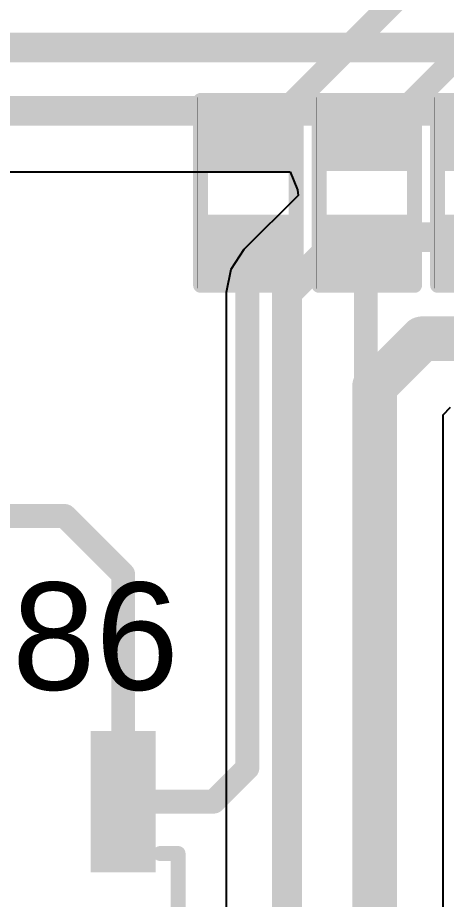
# Model space of a CAD drawing. Header units: inches. Extents: x 0 to 5379, y 0 to 5429.
# Drawn here: x 95.76 to 99.41, y 117.95 to 125.46 of the extents above; entities that cross this region are included whole.
import ezdxf

# ---------------------------------------------------------------- set-up
doc = ezdxf.new("R2010")
doc.units = ezdxf.units.IN
for name, color, linetype in [('SIG 01', 90, 'Continuous'), ('Top Layer', 1, 'Continuous'), ('Top Overlay', 2, 'Continuous'), ('Top Paste', 8, 'Continuous'), ('Top Solder', 216, 'Continuous')]:
    doc.layers.add(name, color=color, linetype=linetype)
doc.styles.add('Arial', font='', dxfattribs={"height": 0.2})
doc.styles.get('Arial').set_extended_font_data('Arial')

# ---------------------------------------------------------------- blocks, each defined once
blk = doc.blocks.new('R___0402_312')
at = {"layer": 'Top Layer'}
for points in [[(-0.6985, -0.3175), (-0.6985, 0.3175), (-0.2413, 0.3175), (-0.2413, -0.3175)], [(0.2413, -0.3175), (0.2413, 0.3175), (0.6985, 0.3175), (0.6985, -0.3175)]]:
    blk.add_hatch(color=1, dxfattribs=at).paths.add_polyline_path(points)
at = {"layer": 'Top Paste'}
for points in [[(-0.6985, -0.3175), (-0.6985, 0.3175), (-0.2413, 0.3175), (-0.2413, -0.3175)], [(0.2413, -0.3175), (0.2413, 0.3175), (0.6985, 0.3175), (0.6985, -0.3175)]]:
    blk.add_hatch(color=8, dxfattribs=at).paths.add_polyline_path(points)
at = {"layer": 'Top Solder'}
for points in [[(-0.7535, -0.3725), (-0.7535, 0.3725), (-0.1863, 0.3725), (-0.1863, -0.3725)], [(0.1863, -0.3725), (0.1863, 0.3725), (0.7535, 0.3725), (0.7535, -0.3725)]]:
    blk.add_hatch(color=216, dxfattribs=at).paths.add_polyline_path(points)
at = {"layer": 'Top Overlay'}
for points in [[(0.7874, 0.4064, 0.127, 0.127, 0), (-0.7874, 0.4064, 0.127, 0.127, 0)], [(-0.7874, -0.4064, 0.127, 0.127, 0), (-0.7874, 0.4064, 0.127, 0.127, 0)], [(0.7874, -0.4064, 0.127, 0.127, 0), (0.7874, 0.4064, 0.127, 0.127, 0)], [(0.7874, -0.4064, 0.127, 0.127, 0), (-0.7874, -0.4064, 0.127, 0.127, 0)], [(0.8128, -0.4318, 0.00323, 0.00323, 0), (-0.8128, -0.4318, 0.00323, 0.00323, 0)]]:
    blk.add_lwpolyline(points, format="xyseb", dxfattribs=at)
for points in [[(-0.8191, 0.4064, 0.0635, 0.0635, 1), (-0.7556, 0.4064, 0.0635, 0.0635, 1)], [(-0.8191, 0.4064, 0.0635, 0.0635, 1), (-0.7556, 0.4064, 0.0635, 0.0635, 1)], [(0.7556, 0.4064, 0.0635, 0.0635, 1), (0.8191, 0.4064, 0.0635, 0.0635, 1)], [(0.7556, 0.4064, 0.0635, 0.0635, 1), (0.8191, 0.4064, 0.0635, 0.0635, 1)], [(-0.8191, -0.4064, 0.0635, 0.0635, 1), (-0.7556, -0.4064, 0.0635, 0.0635, 1)], [(-0.8191, -0.4064, 0.0635, 0.0635, 1), (-0.7556, -0.4064, 0.0635, 0.0635, 1)], [(0.7556, -0.4064, 0.0635, 0.0635, 1), (0.8191, -0.4064, 0.0635, 0.0635, 1)], [(0.7556, -0.4064, 0.0635, 0.0635, 1), (0.8191, -0.4064, 0.0635, 0.0635, 1)], [(-0.8136, -0.4318, 0.00161, 0.00161, 1), (-0.812, -0.4318, 0.00161, 0.00161, 1)], [(0.812, -0.4318, 0.00161, 0.00161, 1), (0.8136, -0.4318, 0.00161, 0.00161, 1)]]:
    blk.add_lwpolyline(points, format="xyseb", close=True, dxfattribs=at)
blk = doc.blocks.new('R___0402_313')
at = {"layer": 'Top Layer'}
for points in [[(-0.6985, -0.3175), (-0.6985, 0.3175), (-0.2413, 0.3175), (-0.2413, -0.3175)], [(0.2413, -0.3175), (0.2413, 0.3175), (0.6985, 0.3175), (0.6985, -0.3175)]]:
    blk.add_hatch(color=1, dxfattribs=at).paths.add_polyline_path(points)
at = {"layer": 'Top Paste'}
for points in [[(-0.6985, -0.3175), (-0.6985, 0.3175), (-0.2413, 0.3175), (-0.2413, -0.3175)], [(0.2413, -0.3175), (0.2413, 0.3175), (0.6985, 0.3175), (0.6985, -0.3175)]]:
    blk.add_hatch(color=8, dxfattribs=at).paths.add_polyline_path(points)
at = {"layer": 'Top Solder'}
for points in [[(-0.7535, -0.3725), (-0.7535, 0.3725), (-0.1863, 0.3725), (-0.1863, -0.3725)], [(0.1863, -0.3725), (0.1863, 0.3725), (0.7535, 0.3725), (0.7535, -0.3725)]]:
    blk.add_hatch(color=216, dxfattribs=at).paths.add_polyline_path(points)
at = {"layer": 'Top Overlay'}
for points in [[(0.7874, 0.4064, 0.127, 0.127, 0), (-0.7874, 0.4064, 0.127, 0.127, 0)], [(-0.7874, -0.4064, 0.127, 0.127, 0), (-0.7874, 0.4064, 0.127, 0.127, 0)], [(0.7874, -0.4064, 0.127, 0.127, 0), (0.7874, 0.4064, 0.127, 0.127, 0)], [(0.7874, -0.4064, 0.127, 0.127, 0), (-0.7874, -0.4064, 0.127, 0.127, 0)], [(0.8128, -0.4318, 0.00323, 0.00323, 0), (-0.8128, -0.4318, 0.00323, 0.00323, 0)]]:
    blk.add_lwpolyline(points, format="xyseb", dxfattribs=at)
for points in [[(-0.8191, 0.4064, 0.0635, 0.0635, 1), (-0.7556, 0.4064, 0.0635, 0.0635, 1)], [(-0.8191, 0.4064, 0.0635, 0.0635, 1), (-0.7556, 0.4064, 0.0635, 0.0635, 1)], [(0.7556, 0.4064, 0.0635, 0.0635, 1), (0.8191, 0.4064, 0.0635, 0.0635, 1)], [(0.7556, 0.4064, 0.0635, 0.0635, 1), (0.8191, 0.4064, 0.0635, 0.0635, 1)], [(-0.8191, -0.4064, 0.0635, 0.0635, 1), (-0.7556, -0.4064, 0.0635, 0.0635, 1)], [(-0.8191, -0.4064, 0.0635, 0.0635, 1), (-0.7556, -0.4064, 0.0635, 0.0635, 1)], [(0.7556, -0.4064, 0.0635, 0.0635, 1), (0.8191, -0.4064, 0.0635, 0.0635, 1)], [(0.7556, -0.4064, 0.0635, 0.0635, 1), (0.8191, -0.4064, 0.0635, 0.0635, 1)], [(-0.8136, -0.4318, 0.00161, 0.00161, 1), (-0.812, -0.4318, 0.00161, 0.00161, 1)], [(0.812, -0.4318, 0.00161, 0.00161, 1), (0.8136, -0.4318, 0.00161, 0.00161, 1)]]:
    blk.add_lwpolyline(points, format="xyseb", close=True, dxfattribs=at)
blk = doc.blocks.new('R___0402_314')
at = {"layer": 'Top Layer'}
for points in [[(-0.6985, -0.3175), (-0.6985, 0.3175), (-0.2413, 0.3175), (-0.2413, -0.3175)], [(0.2413, -0.3175), (0.2413, 0.3175), (0.6985, 0.3175), (0.6985, -0.3175)]]:
    blk.add_hatch(color=1, dxfattribs=at).paths.add_polyline_path(points)
at = {"layer": 'Top Paste'}
for points in [[(-0.6985, -0.3175), (-0.6985, 0.3175), (-0.2413, 0.3175), (-0.2413, -0.3175)], [(0.2413, -0.3175), (0.2413, 0.3175), (0.6985, 0.3175), (0.6985, -0.3175)]]:
    blk.add_hatch(color=8, dxfattribs=at).paths.add_polyline_path(points)
at = {"layer": 'Top Solder'}
for points in [[(-0.7535, -0.3725), (-0.7535, 0.3725), (-0.1863, 0.3725), (-0.1863, -0.3725)], [(0.1863, -0.3725), (0.1863, 0.3725), (0.7535, 0.3725), (0.7535, -0.3725)]]:
    blk.add_hatch(color=216, dxfattribs=at).paths.add_polyline_path(points)
at = {"layer": 'Top Overlay'}
for points in [[(0.7874, 0.4064, 0.127, 0.127, 0), (-0.7874, 0.4064, 0.127, 0.127, 0)], [(-0.7874, -0.4064, 0.127, 0.127, 0), (-0.7874, 0.4064, 0.127, 0.127, 0)], [(0.7874, -0.4064, 0.127, 0.127, 0), (0.7874, 0.4064, 0.127, 0.127, 0)], [(0.7874, -0.4064, 0.127, 0.127, 0), (-0.7874, -0.4064, 0.127, 0.127, 0)], [(0.8128, -0.4318, 0.00323, 0.00323, 0), (-0.8128, -0.4318, 0.00323, 0.00323, 0)]]:
    blk.add_lwpolyline(points, format="xyseb", dxfattribs=at)
for points in [[(-0.8191, 0.4064, 0.0635, 0.0635, 1), (-0.7556, 0.4064, 0.0635, 0.0635, 1)], [(-0.8191, 0.4064, 0.0635, 0.0635, 1), (-0.7556, 0.4064, 0.0635, 0.0635, 1)], [(0.7556, 0.4064, 0.0635, 0.0635, 1), (0.8191, 0.4064, 0.0635, 0.0635, 1)], [(0.7556, 0.4064, 0.0635, 0.0635, 1), (0.8191, 0.4064, 0.0635, 0.0635, 1)], [(-0.8191, -0.4064, 0.0635, 0.0635, 1), (-0.7556, -0.4064, 0.0635, 0.0635, 1)], [(-0.8191, -0.4064, 0.0635, 0.0635, 1), (-0.7556, -0.4064, 0.0635, 0.0635, 1)], [(0.7556, -0.4064, 0.0635, 0.0635, 1), (0.8191, -0.4064, 0.0635, 0.0635, 1)], [(0.7556, -0.4064, 0.0635, 0.0635, 1), (0.8191, -0.4064, 0.0635, 0.0635, 1)], [(-0.8136, -0.4318, 0.00161, 0.00161, 1), (-0.812, -0.4318, 0.00161, 0.00161, 1)], [(0.812, -0.4318, 0.00161, 0.00161, 1), (0.8136, -0.4318, 0.00161, 0.00161, 1)]]:
    blk.add_lwpolyline(points, format="xyseb", close=True, dxfattribs=at)
blk = doc.blocks.new('SOT_323_5_851')
at = {"layer": 'Top Layer'}
for points in [[(-1.45, 0.825), (-0.45, 0.825), (-0.45, 0.475), (-1.45, 0.475)], [(0.45, 0.825), (1.45, 0.825), (1.45, 0.475), (0.45, 0.475)], [(-1.45, 0.175), (-0.45, 0.175), (-0.45, -0.175), (-1.45, -0.175)], [(-1.45, -0.475), (-0.45, -0.475), (-0.45, -0.825), (-1.45, -0.825)], [(0.45, -0.475), (1.45, -0.475), (1.45, -0.825), (0.45, -0.825)]]:
    blk.add_hatch(color=1, dxfattribs=at).paths.add_polyline_path(points)
at = {"layer": 'Top Paste'}
for points in [[(-1.45, 0.825), (-0.45, 0.825), (-0.45, 0.475), (-1.45, 0.475)], [(0.45, 0.825), (1.45, 0.825), (1.45, 0.475), (0.45, 0.475)], [(-1.45, 0.175), (-0.45, 0.175), (-0.45, -0.175), (-1.45, -0.175)], [(-1.45, -0.475), (-0.45, -0.475), (-0.45, -0.825), (-1.45, -0.825)], [(0.45, -0.475), (1.45, -0.475), (1.45, -0.825), (0.45, -0.825)]]:
    blk.add_hatch(color=8, dxfattribs=at).paths.add_polyline_path(points)
at = {"layer": 'Top Solder'}
for points in [[(-1.5516, 0.9266), (-0.3484, 0.9266), (-0.3484, 0.3734), (-1.5516, 0.3734)], [(0.3484, 0.9266), (1.5516, 0.9266), (1.5516, 0.3734), (0.3484, 0.3734)], [(-1.5516, 0.2766), (-0.3484, 0.2766), (-0.3484, -0.2766), (-1.5516, -0.2766)], [(-1.5516, -0.3734), (-0.3484, -0.3734), (-0.3484, -0.9266), (-1.5516, -0.9266)], [(0.3484, -0.3734), (1.5516, -0.3734), (1.5516, -0.9266), (0.3484, -0.9266)]]:
    blk.add_hatch(color=216, dxfattribs=at).paths.add_polyline_path(points)
at = {"layer": 'Top Overlay'}
for points in [[(-0.5842, 1.1176, 0.127, 0.127, 0), (0.508, 1.1176, 0.127, 0.127, 0)], [(-0.5842, 1.1176, 0.127, 0.127, 0), (-0.5842, 0.9652, 0.127, 0.127, 0)], [(0.508, 1.1176, 0.127, 0.127, 0), (0.508, 0.9652, 0.127, 0.127, 0)], [(-1.7272, 0.7874, 0.127, 0.127, 0), (-1.7272, 0.5334, 0.127, 0.127, 0)], [(-1.7272, 0.7874, 0.127, 0.127, 0), (-1.6002, 0.6604, 0.127, 0.127, 0)], [(-1.6002, 0.6604, 0.127, 0.127, 0), (-1.7272, 0.5334, 0.127, 0.127, 0)], [(-0.5842, -0.9652, 0.127, 0.127, 0), (-0.5842, -1.1176, 0.127, 0.127, 0)], [(0.508, -0.9652, 0.127, 0.127, 0), (0.508, -1.1176, 0.127, 0.127, 0)], [(-0.5842, -1.1176, 0.127, 0.127, 0), (0.508, -1.1176, 0.127, 0.127, 0)]]:
    blk.add_lwpolyline(points, format="xyseb", dxfattribs=at)
for points in [[(-0.6159, 1.1176, 0.0635, 0.0635, 1), (-0.5524, 1.1176, 0.0635, 0.0635, 1)], [(-0.6159, 1.1176, 0.0635, 0.0635, 1), (-0.5524, 1.1176, 0.0635, 0.0635, 1)], [(0.4763, 1.1176, 0.0635, 0.0635, 1), (0.5398, 1.1176, 0.0635, 0.0635, 1)], [(0.4763, 1.1176, 0.0635, 0.0635, 1), (0.5398, 1.1176, 0.0635, 0.0635, 1)], [(-0.6159, 0.9652, 0.0635, 0.0635, 1), (-0.5524, 0.9652, 0.0635, 0.0635, 1)], [(0.4763, 0.9652, 0.0635, 0.0635, 1), (0.5398, 0.9652, 0.0635, 0.0635, 1)], [(-1.759, 0.7874, 0.0635, 0.0635, 1), (-1.6954, 0.7874, 0.0635, 0.0635, 1)], [(-1.759, 0.7874, 0.0635, 0.0635, 1), (-1.6954, 0.7874, 0.0635, 0.0635, 1)], [(-1.632, 0.6604, 0.0635, 0.0635, 1), (-1.5684, 0.6604, 0.0635, 0.0635, 1)], [(-1.632, 0.6604, 0.0635, 0.0635, 1), (-1.5684, 0.6604, 0.0635, 0.0635, 1)], [(-1.759, 0.5334, 0.0635, 0.0635, 1), (-1.6954, 0.5334, 0.0635, 0.0635, 1)], [(-1.759, 0.5334, 0.0635, 0.0635, 1), (-1.6954, 0.5334, 0.0635, 0.0635, 1)], [(-0.6159, -0.9652, 0.0635, 0.0635, 1), (-0.5524, -0.9652, 0.0635, 0.0635, 1)], [(0.4763, -0.9652, 0.0635, 0.0635, 1), (0.5398, -0.9652, 0.0635, 0.0635, 1)], [(-0.6159, -1.1176, 0.0635, 0.0635, 1), (-0.5524, -1.1176, 0.0635, 0.0635, 1)], [(-0.6159, -1.1176, 0.0635, 0.0635, 1), (-0.5524, -1.1176, 0.0635, 0.0635, 1)], [(0.4763, -1.1176, 0.0635, 0.0635, 1), (0.5398, -1.1176, 0.0635, 0.0635, 1)], [(0.4763, -1.1176, 0.0635, 0.0635, 1), (0.5398, -1.1176, 0.0635, 0.0635, 1)]]:
    blk.add_lwpolyline(points, format="xyseb", close=True, dxfattribs=at)

msp = doc.modelspace()

# ---------------------------------------------------------------- linework, layer by layer
at = {"layer": 'SIG 01'}
for p, q in [((95.4934, 124.1493), (98.0792, 124.1493)), ((98.0792, 124.1493), (98.1426, 123.9963)), ((98.1467, 123.9461), (97.6859, 123.4853)), ((98.1426, 123.9963), (98.1467, 123.9461)), ((97.6859, 123.4853), (97.5736, 123.3172)), ((97.5736, 123.3172), (97.5342, 123.119)), ((97.5342, 123.119), (97.5342, 117.5817)), ((99.3808, 122.0794), (99.4449, 122.1435)), ((99.3808, 114.1601), (99.3808, 122.0794))]:
    msp.add_line(p, q, dxfattribs=at)
for points in [[(94.888, 125.208, 0.254, 0.254, 0), (101.3673, 125.208, 0.254, 0.254, 0)], [(95.2256, 124.6672, 0.254, 0.254, 0), (101.6138, 124.6672, 0.254, 0.254, 0)], [(98.0522, 123.119, 0.254, 0.254, 0), (98.5248, 123.5916, 0.254, 0.254, 0)], [(98.5248, 123.5916, 0.254, 0.254, 0), (102.4802, 123.5916, 0.254, 0.254, 0)], [(98.0522, 117.3671, 0.254, 0.254, 0), (98.0522, 123.119, 0.254, 0.254, 0)], [(98.7981, 122.3207, 0.381, 0.381, 0), (99.2036, 122.7262, 0.381, 0.381, 0)], [(99.2036, 122.7262, 0.381, 0.381, 0), (101.7591, 122.7262, 0.381, 0.381, 0)], [(98.7981, 113.8074, 0.381, 0.381, 0), (98.7981, 122.3207, 0.381, 0.381, 0)]]:
    msp.add_lwpolyline(points, format="xyseb", dxfattribs=at)
for points in [[(98.4613, 123.5916, 0.127, 0.127, 1), (98.5883, 123.5916, 0.127, 0.127, 1)], [(98.4613, 123.5916, 0.127, 0.127, 1), (98.5883, 123.5916, 0.127, 0.127, 1)], [(97.9887, 123.119, 0.127, 0.127, 1), (98.1157, 123.119, 0.127, 0.127, 1)], [(97.9887, 123.119, 0.127, 0.127, 1), (98.1157, 123.119, 0.127, 0.127, 1)], [(99.1083, 122.7262, 0.1905, 0.1905, 1), (99.2988, 122.7262, 0.1905, 0.1905, 1)], [(99.1083, 122.7262, 0.1905, 0.1905, 1), (99.2988, 122.7262, 0.1905, 0.1905, 1)], [(98.7029, 122.3207, 0.1905, 0.1905, 1), (98.8934, 122.3207, 0.1905, 0.1905, 1)], [(98.7029, 122.3207, 0.1905, 0.1905, 1), (98.8934, 122.3207, 0.1905, 0.1905, 1)]]:
    msp.add_lwpolyline(points, format="xyseb", close=True, dxfattribs=at)
at = {"layer": 'Top Layer'}
for points in [[(97.8037, 124.4386, 0.2032, 0.2032, 0), (99.752, 126.3869, 0.2032, 0.2032, 0)], [(98.8128, 124.4386, 0.2032, 0.2032, 0), (100.252, 125.8778, 0.2032, 0.2032, 0)], [(97.7148, 124.4386, 0.2032, 0.2032, 0), (97.8037, 124.4386, 0.2032, 0.2032, 0)], [(98.7239, 124.4386, 0.2032, 0.2032, 0), (98.8128, 124.4386, 0.2032, 0.2032, 0)], [(97.7148, 119.0694, 0.2032, 0.2032, 0), (97.7148, 123.4988, 0.2032, 0.2032, 0)], [(98.7239, 117.5473, 0.2032, 0.2032, 0), (98.7239, 123.4988, 0.2032, 0.2032, 0)], [(91.8764, 121.2168, 0.2032, 0.2032, 0), (96.1601, 121.2168, 0.2032, 0.2032, 0)], [(96.1601, 121.2168, 0.2032, 0.2032, 0), (96.657, 120.7199, 0.2032, 0.2032, 0)], [(96.657, 118.7833, 0.2032, 0.2032, 0), (96.657, 120.7199, 0.2032, 0.2032, 0)], [(97.4287, 118.7833, 0.2032, 0.2032, 0), (97.7148, 119.0694, 0.2032, 0.2032, 0)], [(96.657, 118.7833, 0.2032, 0.2032, 0), (97.4287, 118.7833, 0.2032, 0.2032, 0)]]:
    msp.add_lwpolyline(points, format="xyseb", dxfattribs=at)
for points in [[(97.664, 124.4386, 0.1016, 0.1016, 1), (97.7656, 124.4386, 0.1016, 0.1016, 1)], [(97.7529, 124.4386, 0.1016, 0.1016, 1), (97.8545, 124.4386, 0.1016, 0.1016, 1)], [(97.7529, 124.4386, 0.1016, 0.1016, 1), (97.8545, 124.4386, 0.1016, 0.1016, 1)], [(98.6731, 124.4386, 0.1016, 0.1016, 1), (98.7747, 124.4386, 0.1016, 0.1016, 1)], [(98.762, 124.4386, 0.1016, 0.1016, 1), (98.8636, 124.4386, 0.1016, 0.1016, 1)], [(98.762, 124.4386, 0.1016, 0.1016, 1), (98.8636, 124.4386, 0.1016, 0.1016, 1)], [(97.664, 123.4988, 0.1016, 0.1016, 1), (97.7656, 123.4988, 0.1016, 0.1016, 1)], [(98.6731, 123.4988, 0.1016, 0.1016, 1), (98.7747, 123.4988, 0.1016, 0.1016, 1)], [(96.1093, 121.2168, 0.1016, 0.1016, 1), (96.2109, 121.2168, 0.1016, 0.1016, 1)], [(96.1093, 121.2168, 0.1016, 0.1016, 1), (96.2109, 121.2168, 0.1016, 0.1016, 1)], [(96.6062, 120.7199, 0.1016, 0.1016, 1), (96.7078, 120.7199, 0.1016, 0.1016, 1)], [(96.6062, 120.7199, 0.1016, 0.1016, 1), (96.7078, 120.7199, 0.1016, 0.1016, 1)], [(97.664, 119.0694, 0.1016, 0.1016, 1), (97.7656, 119.0694, 0.1016, 0.1016, 1)], [(97.664, 119.0694, 0.1016, 0.1016, 1), (97.7656, 119.0694, 0.1016, 0.1016, 1)], [(96.6062, 118.7833, 0.1016, 0.1016, 1), (96.7078, 118.7833, 0.1016, 0.1016, 1)], [(96.6062, 118.7833, 0.1016, 0.1016, 1), (96.7078, 118.7833, 0.1016, 0.1016, 1)], [(97.3779, 118.7833, 0.1016, 0.1016, 1), (97.4795, 118.7833, 0.1016, 0.1016, 1)], [(97.3779, 118.7833, 0.1016, 0.1016, 1), (97.4795, 118.7833, 0.1016, 0.1016, 1)]]:
    msp.add_lwpolyline(points, format="xyseb", close=True, dxfattribs=at)

# ---------------------------------------------------------------- block references
for name, p, rotation in [('R___0402_314', (97.7228, 123.9687), 270), ('R___0402_313', (98.7319, 123.9687), 270), ('R___0402_312', (99.741, 123.9687), 270), ('SOT_323_5_851', (96.007, 117.8333), 90)]:
    msp.add_blockref(name, p, dxfattribs=dict(rotation=rotation))

# ---------------------------------------------------------------- texts
at = {"layer": 'Top Overlay', "style": 'Arial'}
msp.add_text('D86', height=0.9144, dxfattribs=at).set_placement((94.7882, 119.7357))

doc.saveas('drawing.dxf')
